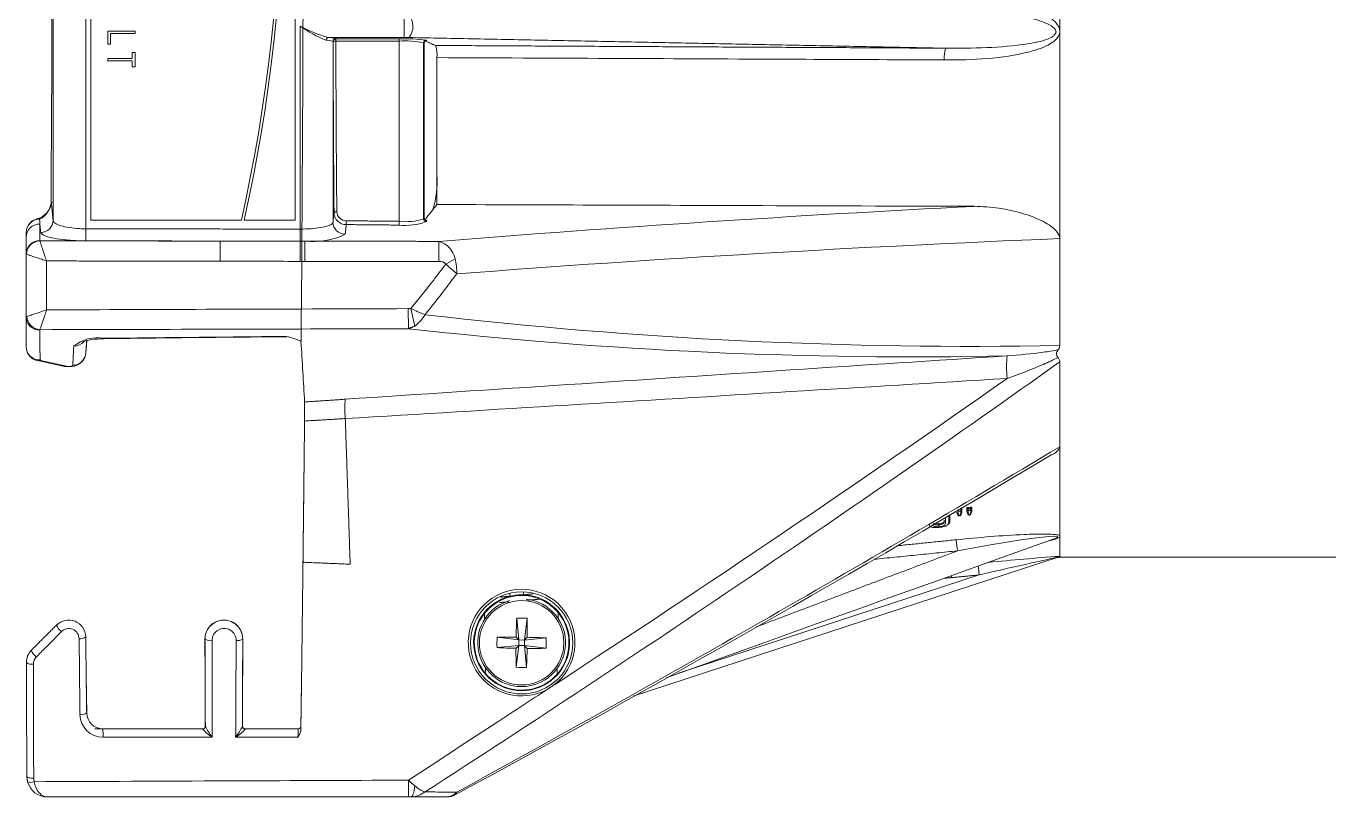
# Model space of a CAD drawing. Extents: x 8 to 113, y 2 to 87.
# Drawn here: x 67.132 to 71.911, y 33.388 to 36.218 of the extents above; entities that cross this region are included whole.
import ezdxf

# ---------------------------------------------------------------- set-up
doc = ezdxf.new("R2010")
doc.units = 0
doc.header["$MEASUREMENT"] = 0
doc.layers.add('OBJECT', color=7, linetype='CONTINUOUS')

msp = doc.modelspace()

# ---------------------------------------------------------------- linework, layer by layer
at = {"layer": 'OBJECT', "linetype": 'Continuous', "lineweight": 15}
for p, q in [((67.3506, 38.162), (67.3506, 35.4735)), ((67.2306, 35.5041), (67.2306, 38.1313)), ((67.3691, 38.1302), (67.3691, 35.5052)), ((68.1191, 35.5052), (68.1191, 38.1302)), ((70.9237, 36.7973), (70.9237, 36.2017)), ((67.4316, 36.1989), (67.5316, 36.1989)), ((67.4316, 36.1514), (67.4316, 36.1989)), ((67.4419, 36.1899), (67.4419, 36.1514)), ((67.5316, 36.1899), (67.4419, 36.1899)), ((67.5316, 36.1989), (67.5316, 36.1899)), ((68.1377, 35.4722), (68.1377, 36.2177)), ((70.9237, 36.1943), (70.9237, 35.4376)), ((67.4419, 36.1514), (67.4316, 36.1514)), ((68.5187, 36.1756), (68.2397, 36.1756)), ((68.2577, 36.1614), (68.2577, 35.4981)), ((68.2577, 36.1614), (68.2577, 36.1614)), ((68.258, 36.1605), (68.2577, 36.1614)), ((68.2677, 36.1714), (68.268, 36.1705)), ((68.268, 36.1705), (68.5003, 36.1705)), ((68.268, 36.1625), (68.268, 36.1705)), ((68.5003, 36.1625), (68.268, 36.1625)), ((68.5003, 36.1625), (68.5003, 36.1705)), ((68.5003, 35.501), (68.5003, 36.1625)), ((68.5897, 36.156), (68.5897, 35.5102)), ((68.5922, 36.1549), (68.5922, 35.5134)), ((67.4316, 36.0902), (67.4316, 36.0991)), ((67.4316, 36.0991), (67.5214, 36.0991)), ((67.5214, 36.0902), (67.4316, 36.0902)), ((67.5214, 36.1209), (67.5316, 36.1209)), ((67.5214, 36.0991), (67.5214, 36.1209)), ((67.5214, 36.0684), (67.5214, 36.0902)), ((67.5316, 36.1209), (67.5316, 36.0684)), ((68.6389, 36.1018), (68.6389, 35.5625)), ((67.5316, 36.0684), (67.5214, 36.0684)), ((67.2242, 35.7272), (67.2242, 35.5731)), ((67.1795, 35.5126), (67.1741, 35.5105)), ((67.1743, 35.51), (67.1691, 35.5082)), ((67.3505, 35.4292), (67.3506, 35.4735)), ((67.3691, 35.5052), (67.9214, 35.5052)), ((67.9316, 35.5052), (68.1191, 35.5052)), ((68.1376, 35.4278), (68.1377, 35.4722)), ((67.8435, 35.3543), (67.8436, 35.4283)), ((68.1375, 35.3539), (68.1376, 35.4278)), ((68.1545, 35.3539), (68.1546, 35.4279)), ((68.6458, 35.3532), (68.6459, 35.4273)), ((70.9237, 35.4376), (70.9237, 35.045)), ((67.1317, 35.1498), (67.1317, 35.3809)), ((67.2067, 35.3554), (67.2067, 35.1758)), ((68.6718, 35.3438), (68.7054, 35.3636)), ((68.5343, 35.1065), (68.534, 35.1803)), ((68.5435, 35.1814), (68.5584, 35.1165)), ((67.3511, 35.0171), (67.3543, 35.0633)), ((67.4166, 35.07), (67.4166, 35.0714)), ((68.0778, 35.0768), (68.0878, 35.0755)), ((70.9237, 34.6735), (70.9237, 34.9847)), ((70.9237, 34.6735), (70.9237, 34.3474)), ((70.5163, 34.3964), (70.5163, 34.4186)), ((70.5208, 34.4212), (70.5208, 34.401)), ((70.5513, 34.4364), (70.5513, 34.4287)), ((70.5552, 34.4192), (70.5569, 34.4194)), ((70.5605, 34.4295), (70.5605, 34.4372)), ((70.565, 34.4467), (70.565, 34.4418)), ((70.565, 34.4418), (70.565, 34.4341)), ((70.5823, 34.4442), (70.5823, 34.4482)), ((70.5823, 34.4365), (70.5823, 34.4442)), ((70.5966, 34.4515), (70.5873, 34.4507)), ((70.5873, 34.4507), (70.5873, 34.4462)), ((70.5878, 34.4396), (70.5878, 34.4319)), ((70.5916, 34.4224), (70.5932, 34.4226)), ((70.5966, 34.447), (70.5966, 34.4515)), ((70.597, 34.4327), (70.597, 34.4404)), ((70.6016, 34.4499), (70.6016, 34.445)), ((70.6016, 34.445), (70.6016, 34.4373)), ((70.4804, 34.3864), (70.4804, 34.3906)), ((70.5051, 34.4121), (70.5051, 34.3949)), ((70.5208, 34.401), (70.5208, 34.401)), ((70.9237, 34.341), (70.9237, 34.271)), ((69.3587, 33.7572), (70.9218, 34.2689)), ((70.9237, 34.2695), (70.9237, 34.2678)), ((73.4981, 34.2678), (70.9237, 34.2678)), ((70.6281, 34.2028), (69.5254, 33.8418)), ((68.8135, 34.0615), (68.8138, 34.0401)), ((68.9318, 34.044), (68.9396, 33.9641)), ((68.9699, 34.0436), (68.9601, 33.9638)), ((69.0835, 34.0433), (69.0838, 34.0641)), ((68.8594, 33.9359), (68.9393, 33.9436)), ((68.8599, 33.9739), (68.9396, 33.9641)), ((68.9291, 33.9336), (68.9393, 33.9436)), ((68.9295, 33.8639), (68.9393, 33.9436)), ((68.9396, 33.9641), (68.9296, 33.9743)), ((68.9396, 33.9641), (68.9393, 33.9436)), ((68.9598, 33.9433), (68.9393, 33.9436)), ((68.9396, 33.9641), (68.9601, 33.9638)), ((68.9598, 33.9433), (68.9601, 33.9638)), ((68.9598, 33.9433), (68.9698, 33.9331)), ((69.0395, 33.9335), (68.9598, 33.9433)), ((68.9675, 33.8634), (68.9598, 33.9433)), ((68.9703, 33.9738), (68.9601, 33.9638)), ((69.04, 33.9716), (68.9601, 33.9638)), ((68.8169, 33.8626), (68.8173, 33.8409)), ((69.0799, 33.8384), (69.0802, 33.8595)), ((67.3541, 33.6966), (67.3525, 33.8185)), ((67.4136, 33.6377), (67.3839, 33.6377)), ((67.7893, 33.6461), (67.7893, 33.6461)), ((67.9254, 33.6477), (67.9256, 33.6477)), ((67.9352, 33.6377), (67.9343, 33.6377)), ((67.9345, 33.6378), (67.9356, 33.6377))]:
    msp.add_line(p, q, dxfattribs=at)
at = {"layer": 'OBJECT', "linetype": 'Continuous', "lineweight": 15, "flags": 128}
for points in [[(67.2021, 35.5267), (67.1879, 35.5154), (67.1742, 35.5108)], [(68.2614, 35.5318), (68.2616, 35.5326), (68.2622, 35.5333), (68.2632, 35.534), (68.2644, 35.5346), (68.2659, 35.5351), (68.2676, 35.5354), (68.2695, 35.5357), (68.2714, 35.5357)], [(67.1739, 35.5099), (67.1758, 35.5103), (67.1832, 35.5104)], [(67.3935, 35.0687), (67.406, 35.0697), (67.4166, 35.0697)], [(67.4166, 35.0699), (67.7027, 35.0732), (68.078, 35.0772)], [(67.1745, 34.9895), (67.1792, 34.9889), (67.1871, 34.9898)], [(67.1745, 34.9896), (67.2396, 34.9748), (67.2675, 34.9691)], [(67.2675, 34.969), (67.2715, 34.9678), (67.2893, 34.9668), (67.3098, 34.9697), (67.3245, 34.9757), (67.3376, 34.9861), (67.3467, 34.9999), (67.3479, 35.0044)], [(67.2674, 34.9686), (67.272, 34.9681), (67.2799, 34.969)], [(70.5498, 34.4239), (70.5499, 34.4229), (70.5502, 34.4222)], [(70.5552, 34.4192), (70.5552, 34.4193), (70.5552, 34.4196)], [(70.5569, 34.4194), (70.557, 34.4195), (70.557, 34.4197)], [(70.565, 34.4418), (70.5649, 34.4422), (70.5646, 34.4425), (70.5642, 34.4429), (70.5636, 34.4432), (70.5628, 34.4434), (70.5619, 34.4436), (70.561, 34.4437), (70.56, 34.4438)], [(70.5614, 34.4241), (70.5614, 34.4232), (70.5612, 34.4226)], [(70.5873, 34.4462), (70.5864, 34.4461), (70.5854, 34.446), (70.5846, 34.4458), (70.5838, 34.4456), (70.5832, 34.4453), (70.5827, 34.4449), (70.5824, 34.4446), (70.5823, 34.4442)], [(70.5863, 34.4271), (70.5864, 34.4261), (70.5866, 34.4254)], [(70.5916, 34.4224), (70.5917, 34.4225), (70.5917, 34.4228)], [(70.5932, 34.4226), (70.5932, 34.4227), (70.5933, 34.4229)], [(70.6016, 34.445), (70.6015, 34.4454), (70.6012, 34.4458), (70.6007, 34.4461), (70.6001, 34.4464), (70.5993, 34.4467), (70.5985, 34.4468), (70.5975, 34.4469), (70.5966, 34.447)], [(70.5977, 34.4272), (70.5976, 34.4264), (70.5974, 34.4257)], [(69.4793, 33.8253), (69.5588, 33.8537), (69.7053, 33.9062), (69.8414, 33.9549), (70.0307, 34.0227), (70.2146, 34.0886), (70.2801, 34.1121), (70.3661, 34.1428), (70.4742, 34.1815), (70.6776, 34.2544), (70.9, 34.3341)], [(70.9015, 34.3348), (70.9063, 34.3364), (70.914, 34.3401), (70.9158, 34.3418), (70.916, 34.3424), (70.9152, 34.3435), (70.9137, 34.3441), (70.9077, 34.3449), (70.883, 34.3441), (70.86, 34.342), (70.7892, 34.3329), (70.6692, 34.3135), (70.5486, 34.2912), (70.5486, 34.2912), (70.5486, 34.2912)], [(68.9066, 34.1339), (68.9069, 34.1318), (68.9076, 34.1248)], [(68.9557, 34.1404), (68.956, 34.1368), (68.9567, 34.1298)], [(67.7829, 33.6384), (67.7826, 33.6382), (67.7795, 33.6378)], [(67.7893, 33.646), (67.7893, 33.6461), (67.7893, 33.6457), (67.7891, 33.645), (67.7887, 33.6439), (67.7874, 33.6416), (67.7852, 33.6395), (67.7837, 33.6388)], [(67.9313, 33.6387), (67.9302, 33.6391), (67.9281, 33.6407), (67.9267, 33.6425), (67.926, 33.644), (67.9256, 33.6451), (67.9255, 33.6457), (67.9254, 33.646), (67.9254, 33.6462), (67.9254, 33.6461)], [(67.9295, 33.6399), (67.9284, 33.6408), (67.927, 33.6426), (67.9262, 33.6442), (67.9259, 33.6454), (67.9257, 33.646), (67.9257, 33.6463), (67.9257, 33.6464), (67.9257, 33.6464)], [(67.9352, 33.6379), (67.9333, 33.6379), (67.9313, 33.6387)], [(67.1597, 33.4564), (67.1548, 33.4565), (67.15, 33.4568), (67.1457, 33.4574), (67.1419, 33.4582), (67.1387, 33.4592), (67.1364, 33.4603), (67.1351, 33.4615), (67.1346, 33.4627)], [(68.5584, 33.4283), (68.5572, 33.4195), (68.5558, 33.4116), (68.5541, 33.4046), (68.5522, 33.3987), (68.5502, 33.3939), (68.548, 33.3905), (68.5458, 33.3884), (68.5435, 33.3877)]]:
    msp.add_lwpolyline(points, dxfattribs=at)
at = {"layer": 'OBJECT', "linetype": 'Continuous', "lineweight": 15}
for centre, radius in [((68.9497, 33.9533), 0.1875), ((68.9497, 33.9537), 0.1549)]:
    msp.add_circle(centre, radius, dxfattribs=at)
for centre, radius, start, end in [((-129.3458, 36.8177), 197.4942, 359.509461, 0.490539), ((62.077, 36.8177), 5.99, 347.34293, 12.65707), ((62.077, 36.8177), 6, 347.36437, 12.63563), ((-100.1125, 36.8177), 167.3402, 359.626598, 0.373402), ((68.4837, 36.2169), 0.0671, 321.8699, 40.0006), ((68.3517, 36.5917), 0.4308, 240.2196, 254.9365), ((68.3872, 36.5576), 0.4216, 233.7235, 248.3869), ((68.2413, 36.1663), 0.00948, 99.8078, 183.8709), ((68.2351, 36.1045), 0.0613, 68.3795, 93.0516), ((68.2433, 36.1043), 0.0715, 70.0065, 92.8496), ((68.2677, 36.1614), 0.01, 89.999, 179.8969), ((68.268, 36.1605), 0.01, 90.0264, 179.9038), ((68.2657, 36.1481), 0.0146, 80.9747, 121.8239), ((229.9655, 36.7324), 161.7085, 180.202618, 180.425392), ((228.985, 36.7327), 160.718, 180.203241, 180.426701), ((68.5261, 35.6705), 0.5007, 81.5627, 92.9526), ((68.5203, 35.8211), 0.342, 78.3047, 93.3515), ((68.5997, 36.1557), 0.01, 90.5711, 178.3011), ((68.602, 36.155), 0.00974, 89.9019, 180.3814), ((68.545, 36.1133), 0.0946, 353.0228, 20.4511), ((70.6142, 36.1), 0.1145, 161.4457, 183.3946), ((68.2719, 35.6486), 0.3677, 343.533, 3.4033), ((67.162, 35.5734), 0.0616, 305.5602, 350.4926), ((67.1807, 35.5732), 0.0436, 347.483, 359.8083), ((67.1616, 35.5619), 0.0559, 292.73, 326.094), ((68.3057, 35.5331), 0.0443, 181.723, 270.5903), ((68.3058, 35.5372), 0.0344, 182.4343, 270.6932), ((68.6024, 35.5139), 0.0102, 182.4355, 270.5072), ((74.1545, -33.6908), 69.3373, 92.929834, 94.5567), ((67.1813, 35.459), 0.0496, 89.8528, 179.5037), ((67.1813, 35.441), 0.0496, 88.8584, 179.4943), ((67.1812, 35.4624), 0.0479, 98.7705, 165.3976), ((67.184, 35.5078), 0.0027, 107.5132, 164.2391), ((67.1858, 35.5047), 0.0448, 269.3532, 359.2868), ((68.3025, 35.4984), 0.0449, 180.5995, 269.8881), ((69.4694, 35.4874), 1.1633, 179.2436, 179.9293), ((69.7054, 35.4857), 1.2052, 179.2731, 179.9356), ((68.5238, 35.696), 0.2103, 263.5625, 291.09), ((68.5251, 35.6986), 0.1992, 262.8587, 288.9179), ((68.5998, 35.5099), 0.0101, 178.4098, 268.3213), ((67.1813, 35.3805), 0.0496, 89.4, 179.5006), ((67.1841, 35.378), 0.0512, 92.1416, 177.7528), ((68.1844, 35.6952), 0.269, 263.6332, 296.0354), ((68.6231, 35.3465), 0.084, 11.7407, 74.2546), ((73.4954, -27.4547), 62.9448, 92.341609, 94.358805), ((68.6511, 35.3269), 0.0268, 39.2533, 101.2953), ((67.7608, 34.2929), 1.3908, 46.8803, 49.0797), ((68.5209, 35.3152), 0.1908, 357.8743, 14.6883), ((68.752, 35.579), 0.449, 242.3188, 249.5764), ((67.1809, 35.1507), 0.0492, 180.9628, 271.1386), ((67.1863, 35.1553), 0.0523, 184.178, 266.023), ((68.4798, 35.2232), 0.1326, 306.371, 330.6297), ((70.5978, 52.3418), 17.2999, 263.3533, 271.07945), ((62.4463, 35.1709), 5.6951, 358.8791, 359.5573), ((70.3828, 51.6214), 16.618, 263.61356, 271.20052), ((67.1809, 35.0414), 0.0493, 180.994, 272.5575), ((67.3932, 34.9366), 0.1368, 80.1307, 129.0467), ((67.3065, 35.0932), 0.0503, 270.5022, 318.4849), ((67.3942, 34.9149), 0.1538, 90.2246, 110.2004), ((68.0662, 34.927), 0.1519, 60.7696, 85.6493), ((53.6576, 34.0905), 14.515, 2.95113, 3.82773), ((67.1818, 35.0376), 0.0487, 185.2694, 261.4633), ((67.1876, 34.9952), 0.00537, 213.6718, 264.8169), ((67.3022, 35.0212), 0.049, 270.8133, 355.257), ((71.1039, 34.9655), 0.3753, 173.6435, 186.3565), ((70.9313, 35.0147), 0.0197, 134.5136, 225.4864), ((67.2883, 34.9932), 0.0256, 250.8403, 304.8623), ((34.917, 85.5931), 62.1103, 302.835935, 305.430996), ((37.098, 82.8347), 58.5373, 303.105379, 305.068477), ((68.7087, 34.8122), 0.4075, 175.0052, 184.9948), ((66.2877, 34.8028), 1.866, 358.9237, 1.0763), ((38.1243, 89.3165), 63.7311, 298.681516, 300.974173), ((70.8818, 34.6864), 0.0439, 286.8699, 342.8781), ((41.2543, 84.0435), 57.6088, 298.462717, 300.964443), ((70.5508, 34.4333), 0.005, 180, 203.2631), ((70.5506, 34.4335), 0.00486, 182.7688, 277.4407), ((70.5504, 34.4332), 0.0046, 204.5304, 281.0916), ((70.5547, 34.4242), 0.005, 203.7479, 275.0447), ((70.5544, 34.4242), 0.00467, 205.4849, 280.3532), ((70.5565, 34.4243), 0.005, 275.0447, 339.8094), ((70.557, 34.4243), 0.00456, 270.3017, 338.2736), ((70.4756, 34.4343), 0.0849, 1.9543, 6.3962), ((70.5603, 34.442), 0.00476, 272.8346, 357.733), ((70.5603, 34.4342), 0.00477, 272.9312, 357.8222), ((70.5605, 34.434), 0.00455, 270.129, 338.5641), ((70.56, 34.4341), 0.005, 340.2054, 0), ((70.5872, 34.4444), 0.00485, 182.8799, 277.5119), ((70.5873, 34.4365), 0.005, 180, 202.8479), ((70.5872, 34.4367), 0.00486, 182.7686, 277.4406), ((70.5869, 34.4364), 0.00461, 204.1353, 281.0229), ((70.5912, 34.4274), 0.005, 203.3263, 275.0447), ((70.5908, 34.4274), 0.00468, 205.0838, 280.2846), ((70.5029, 34.4367), 0.0849, 1.9543, 6.3962), ((70.5928, 34.4275), 0.005, 275.0447, 338.5391), ((70.5933, 34.4275), 0.00454, 270.0681, 337.0577), ((70.5122, 34.4375), 0.0849, 1.9543, 6.3962), ((70.5968, 34.4452), 0.00476, 272.8347, 357.733), ((70.5968, 34.4375), 0.00477, 272.9312, 357.8222), ((70.5971, 34.4372), 0.00453, 269.8891, 337.3703), ((70.5966, 34.4373), 0.005, 338.9556, 0), ((70.4755, 34.4179), 0.0277, 254.8012, 280.0514), ((70.3872, 34.3756), 0.0938, 2.4948, 6.569), ((70.5045, 34.3997), 0.00487, 182.2322, 277.2366), ((70.508, 34.4), 0.0128, 297.1579, 4.5304), ((70.516, 34.4012), 0.00482, 273.5641, 357.8075), ((67.1417, 33.9507), 3.4238, 5.7077, 6.3925), ((70.867, 34.4498), 0.1227, 277.9535, 297.5179), ((71.4303, 26.7882), 7.4999, 93.87325, 95.88353), ((64.9055, 33.6497), 5.7493, 5.51989, 5.85489), ((66.5145, 33.8312), 4.0288, 5.1524, 5.2563), ((68.9496, 33.9543), 0.1957, 307.9561, 298.7113), ((68.9497, 33.9539), 0.176, 103.8422, 87.7005), ((68.9497, 33.9536), 0.1738, 60.8462, 128.7081), ((68.9497, 33.9539), 0.176, 87.7004, 103.8422), ((68.9497, 33.9536), 0.1738, 128.708, 60.8462), ((68.9497, 33.9537), 0.161, 105.5525, 269.2559), ((68.9497, 33.9537), 0.161, 269.2559, 83.9904), ((67.2877, 33.9744), 0.0628, 0.8471, 135.092), ((67.8573, 33.9677), 0.0695, 359.8117, 180.1883), ((67.8574, 33.9676), 0.0692, 359.8594, 180.1406), ((71.6966, 33.9203), 2.7676, 177.4377, 178.8815), ((68.9457, 33.6478), 0.3965, 86.5055, 92.0062), ((66.2028, 33.9917), 2.7676, 359.6302, 1.074), ((67.2928, 34.0382), 0.0533, 201.4306, 234.3896), ((67.2886, 33.9683), 0.0377, 0.6953, 135.3145), ((67.8582, 33.9622), 0.0442, 359.8421, 180.314), ((67.3317, 33.997), 0.0287, 259.3467, 310.9823), ((67.8074, 33.9948), 0.0335, 234.9279, 281.3343), ((67.9083, 33.9931), 0.0315, 259.2767, 305.4782), ((69.2556, 33.9497), 0.3965, 176.5055, 182.0062), ((68.9831, 36.7007), 2.7676, 267.4377, 268.8815), ((68.9117, 31.2068), 2.7676, 89.6302, 91.074), ((68.9163, 31.2068), 2.7676, 87.4377, 88.8815), ((68.6438, 33.9577), 0.3965, 356.5055, 2.0062), ((67.1952, 33.8819), 0.0624, 135.0979, 180.1577), ((67.1988, 33.9437), 0.0511, 200.3199, 234.7954), ((67.196, 33.8755), 0.0376, 135.1529, 180.151), ((71.6966, 33.9158), 2.7676, 179.6302, 181.074), ((66.2027, 33.9871), 2.7676, 357.4377, 358.8815), ((68.9876, 36.7006), 2.7676, 269.6302, 271.074), ((67.152, 33.9046), 0.0299, 229.8952, 282.4255), ((68.9537, 34.2597), 0.3965, 266.5055, 272.0062), ((67.335, 33.7189), 0.0293, 259.2125, 310.617), ((67.4137, 33.6973), 0.0596, 180.5934, 270.052), ((67.4138, 33.691), 0.0843, 180.6016, 270.1407), ((66.7967, 33.6158), 0.6174, 359.1634, 2.0388), ((67.7795, 33.6471), 0.00987, 269.1347, 359.703), ((67.8899, 33.7321), 0.1456, 220.6144, 238.9682), ((67.7795, 33.6477), 0.01, 270.0003, 298.4215), ((67.7798, 33.6475), 0.00961, 288.7265, 352.1682), ((67.9469, 33.7197), 0.1734, 204.7609, 220.4178), ((67.7457, 33.7322), 0.1989, 321.153, 334.6342), ((67.8485, 33.7034), 0.1092, 298.4553, 322.6495), ((67.9352, 33.647), 0.00985, 180.3897, 270.7158), ((67.9356, 33.6477), 0.01, 179.9968, 248.2791), ((67.9343, 33.6448), 0.00692, 225.6094, 271.6291), ((68.6553, 33.6043), 0.5261, 176.3545, 179.6242), ((68.082, 33.6428), 0.0588, 323.4047, 349.3218), ((68.1308, 33.6462), 0.00848, 266.9153, 321.2272), ((68.1301, 33.6477), 0.01, 327.7611, 359.1233), ((67.2104, 33.4637), 0.076, 195.2529, 270.0798), ((67.1493, 33.4685), 0.0276, 243.9164, 296.0836), ((64.3011, 33.4357), 4.2332, 359.3508, 0.1846), ((68.6247, 33.4978), 0.0961, 226.3989, 252.2247), ((68.5418, 33.4742), 0.0864, 271.1328, 308.3268), ((68.6704, 33.4449), 0.0572, 271.4483, 315.9282), ((68.6795, 33.4362), 0.0485, 261.4447, 308.4415)]:
    msp.add_arc(centre, radius, start, end, dxfattribs=at)
for centre, major_axis, ratio, start_param, end_param in [((70.5353, 36.8336), (-0.1716, 2.5915), 0.147863, 2.745532, 2.754927), ((70.5633, 36.8029), (0.1533, 2.5898), 0.132808, 3.555907, 3.565288), ((70.5722, 36.8332), (-0.168, 2.5879), 0.145043, 2.74563, 2.755034), ((70.5993, 36.8019), (0.1644, 2.5863), 0.142222, 3.558069, 3.567472)]:
    msp.add_ellipse(centre, major_axis=major_axis, ratio=ratio, start_param=start_param, end_param=end_param, dxfattribs=at)
for points, knots in [([(70.2682, 36.3647), (70.3575, 36.362), (70.5131, 36.3573), (70.6947, 36.3248), (70.8111, 36.2892), (70.8747, 36.2607), (70.9104, 36.2314), (70.9216, 36.2127), (70.9231, 36.2049), (70.9237, 36.2017)], [0, 0, 0, 0, 0.382025, 0.665686, 0.788125, 0.905995, 0.964891, 0.986156, 1, 1, 1, 1]), ([(70.5056, 36.1364), (70.5056, 36.1364), (70.5556, 36.1358), (70.6559, 36.1369), (70.7809, 36.1465), (70.8631, 36.1625), (70.8965, 36.1775), (70.9069, 36.1866), (70.9097, 36.1927), (70.9102, 36.1974), (70.9093, 36.2014), (70.9062, 36.2072), (70.8947, 36.2187), (70.8583, 36.236), (70.7973, 36.2529), (70.6841, 36.2739), (70.5089, 36.2914), (70.3597, 36.2954), (70.2739, 36.2944), (70.2739, 36.2944)], [0, 0, 0, 0, 0.000002, 0.139316, 0.279383, 0.347554, 0.36842, 0.37893, 0.384106, 0.386619, 0.391906, 0.39547, 0.405552, 0.437801, 0.508235, 0.583588, 0.760544, 0.999998, 1, 1, 1, 1]), ([(70.9237, 36.1943), (70.9229, 36.1907), (70.921, 36.1819), (70.9099, 36.1668), (70.8758, 36.1418), (70.7894, 36.1142), (70.658, 36.0944), (70.5527, 36.0936), (70.4999, 36.0932)], [0, 0, 0, 0, 0.02481, 0.060676, 0.122064, 0.301766, 0.650142, 1, 1, 1, 1]), ([(70.4999, 36.0932), (70.4601, 36.0934), (70.2611, 36.0943), (69.6408, 36.0972), (69.0603, 36.0999), (68.6389, 36.1018)], [0, 0, 0, 0, 0.064153, 0.320763, 1, 1, 1, 1]), ([(67.2232, 35.5638), (67.2216, 35.558), (67.2179, 35.5441), (67.2116, 35.5357), (67.2079, 35.5307)], [0, 0, 0, 0, 0.415291, 1, 1, 1, 1]), ([(68.6389, 35.5625), (69.0197, 35.5612), (69.677, 35.5589), (70.3341, 35.5568), (70.6104, 35.5559)], [0, 0, 0, 0, 0.579453, 1, 1, 1, 1]), ([(68.2577, 35.4979), (68.2584, 35.504), (68.2596, 35.5153), (68.2608, 35.5265), (68.2614, 35.5318)], [0, 0, 0, 0, 0.533799, 1, 1, 1, 1]), ([(70.6104, 35.5559), (70.6407, 35.5545), (70.7011, 35.5516), (70.7788, 35.5338), (70.8451, 35.5105), (70.8884, 35.4876), (70.9131, 35.4641), (70.9223, 35.4498), (70.9233, 35.4408), (70.9237, 35.4376)], [0, 0, 0, 0, 0.247391, 0.494863, 0.659225, 0.843769, 0.912596, 0.969169, 1, 1, 1, 1]), ([(67.1823, 35.4906), (67.1822, 35.4844), (67.1821, 35.4643), (67.1819, 35.4441), (67.1818, 35.43)], [0, 0, 0, 0, 0.304153, 1, 1, 1, 1]), ([(67.1853, 35.4599), (67.1848, 35.4654), (67.1838, 35.4757), (67.1827, 35.4859), (67.1823, 35.4906)], [0, 0, 0, 0, 0.540759, 1, 1, 1, 1]), ([(67.2306, 35.5041), (67.2322, 35.5006), (67.2354, 35.4936), (67.2572, 35.4842), (67.2889, 35.4773), (67.3221, 35.474), (67.3431, 35.4736), (67.3506, 35.4735)], [0, 0, 0, 0, 0.223395, 0.44616, 0.665943, 0.881021, 1, 1, 1, 1]), ([(68.1377, 35.4722), (68.1511, 35.4725), (68.1778, 35.473), (68.2135, 35.4774), (68.2406, 35.4838), (68.2555, 35.4911), (68.257, 35.496), (68.2577, 35.4981)], [0, 0, 0, 0, 0.210303, 0.421029, 0.633676, 0.849459, 1, 1, 1, 1]), ([(68.3061, 35.4889), (68.3057, 35.4849), (68.3045, 35.4731), (68.3033, 35.4613), (68.3025, 35.4535)], [0, 0, 0, 0, 0.33979, 1, 1, 1, 1]), ([(67.1822, 35.4292), (67.1828, 35.4272), (67.1841, 35.4235), (67.1886, 35.4098), (67.1944, 35.3924), (67.2009, 35.3729), (67.2047, 35.3614), (67.2066, 35.3555), (67.2067, 35.3554)], [0, 0, 0, 0, 0.203958, 0.390982, 0.661403, 0.825052, 0.996714, 1, 1, 1, 1]), ([(67.3505, 35.4292), (67.3402, 35.4293), (67.3114, 35.4297), (67.2657, 35.4331), (67.2222, 35.44), (67.192, 35.4493), (67.1876, 35.4564), (67.1853, 35.4599)], [0, 0, 0, 0, 0.119797, 0.336098, 0.556238, 0.778224, 1, 1, 1, 1]), ([(67.8436, 35.4283), (67.7916, 35.4284), (67.6273, 35.4287), (67.4629, 35.429), (67.3505, 35.4292)], [0, 0, 0, 0, 0.316398, 1, 1, 1, 1]), ([(67.8436, 35.4283), (67.8736, 35.4282), (67.9716, 35.4281), (68.0696, 35.4279), (68.1376, 35.4278)], [0, 0, 0, 0, 0.306144, 1, 1, 1, 1]), ([(67.2067, 35.3554), (67.2066, 35.3555), (67.2007, 35.3574), (67.1892, 35.3613), (67.1697, 35.3678), (67.1523, 35.3736), (67.1386, 35.3781), (67.1349, 35.3794), (67.133, 35.38)], [0, 0, 0, 0, 0.003286, 0.174948, 0.338597, 0.609018, 0.796042, 1, 1, 1, 1]), ([(68.1375, 35.3539), (68.0575, 35.354), (67.9595, 35.3542), (67.8615, 35.3543), (67.8435, 35.3543)], [0, 0, 0, 0, 0.816359, 1, 1, 1, 1]), ([(68.5435, 35.1814), (68.5712, 35.2155), (68.6148, 35.269), (68.6566, 35.3239), (68.6718, 35.3438)], [0, 0, 0, 0, 0.636849, 1, 1, 1, 1]), ([(68.7115, 35.3081), (68.6972, 35.2891), (68.6593, 35.2385), (68.6199, 35.189), (68.5954, 35.1582)], [0, 0, 0, 0, 0.376841, 1, 1, 1, 1]), ([(67.2067, 35.1758), (67.4148, 35.1765), (67.8573, 35.178), (68.2997, 35.1795), (68.534, 35.1803)], [0, 0, 0, 0, 0.470469, 1, 1, 1, 1]), ([(67.1341, 35.1515), (67.1367, 35.1523), (67.1421, 35.1541), (67.16, 35.1602), (67.1828, 35.1678), (67.1998, 35.1734), (67.2066, 35.1757), (67.2067, 35.1758)], [0, 0, 0, 0, 0.223438, 0.473077, 0.787207, 0.996541, 1, 1, 1, 1]), ([(67.2067, 35.1758), (67.2066, 35.1756), (67.2044, 35.1688), (67.1988, 35.1518), (67.1912, 35.1291), (67.1853, 35.1111), (67.1835, 35.1057), (67.1827, 35.1031)], [0, 0, 0, 0, 0.003459, 0.212793, 0.526923, 0.776562, 1, 1, 1, 1]), ([(67.1819, 35.1015), (67.182, 35.093), (67.1824, 35.0566), (67.1828, 35.0202), (67.1831, 34.9922)], [0, 0, 0, 0, 0.230946, 1, 1, 1, 1]), ([(68.5343, 35.1065), (68.5146, 35.1065), (68.2949, 35.1059), (67.8443, 35.1047), (67.4135, 35.1037), (67.1827, 35.1031)], [0, 0, 0, 0, 0.043725, 0.487633, 1, 1, 1, 1]), ([(67.3029, 34.9722), (67.3034, 34.9804), (67.3047, 35.004), (67.3061, 35.0275), (67.3069, 35.0429)], [0, 0, 0, 0, 0.347831, 1, 1, 1, 1]), ([(67.4166, 35.0714), (67.4499, 35.0718), (67.6166, 35.0736), (67.8369, 35.0759), (68.024, 35.0778), (68.0777, 35.0784)], [0, 0, 0, 0, 0.151261, 0.756305, 1, 1, 1, 1]), ([(68.078, 35.078), (68.0779, 35.0778), (68.0778, 35.0774), (68.0777, 35.0781), (68.0777, 35.0784)], [0, 0, 0, 0, 0.563908, 1, 1, 1, 1]), ([(70.9237, 35.045), (70.9233, 35.0413), (70.9227, 35.0356), (70.9189, 35.0306), (70.9175, 35.0287)], [0, 0, 0, 0, 0.632197, 1, 1, 1, 1]), ([(67.1871, 34.9898), (67.2104, 34.9845), (67.2413, 34.9775), (67.2723, 34.9707), (67.2799, 34.969)], [0, 0, 0, 0, 0.752711, 1, 1, 1, 1]), ([(68.3028, 34.8477), (68.847, 34.8836), (69.6563, 34.937), (70.4657, 34.9898), (70.7309, 35.0071)], [0, 0, 0, 0, 0.672377, 1, 1, 1, 1]), ([(70.7309, 35.0071), (70.7756, 35.0106), (70.8391, 35.0156), (70.8996, 35.0257), (70.9175, 35.0287)], [0, 0, 0, 0, 0.704797, 1, 1, 1, 1]), ([(70.9175, 35.0006), (70.8996, 34.9922), (70.8391, 34.9636), (70.7756, 34.9404), (70.7309, 34.924)], [0, 0, 0, 0, 0.295203, 1, 1, 1, 1]), ([(70.9175, 35.0006), (70.9197, 34.9974), (70.9232, 34.9923), (70.9236, 34.9868), (70.9237, 34.9847)], [0, 0, 0, 0, 0.628528, 1, 1, 1, 1]), ([(70.7309, 34.924), (70.4657, 34.9079), (69.6563, 34.8587), (68.847, 34.8097), (68.3028, 34.7767)], [0, 0, 0, 0, 0.327623, 1, 1, 1, 1]), ([(70.5513, 34.4287), (70.5518, 34.4274), (70.5531, 34.4244), (70.5544, 34.4214), (70.5552, 34.4196)], [0, 0, 0, 0, 0.404649, 1, 1, 1, 1]), ([(70.5552, 34.4196), (70.5554, 34.4196), (70.556, 34.4197), (70.5565, 34.4197), (70.557, 34.4197)], [0, 0, 0, 0, 0.252375, 1, 1, 1, 1]), ([(70.557, 34.4197), (70.5575, 34.421), (70.5586, 34.4243), (70.5598, 34.4275), (70.5605, 34.4295)], [0, 0, 0, 0, 0.406513, 1, 1, 1, 1]), ([(70.5823, 34.4482), (70.5824, 34.4485), (70.5825, 34.4489), (70.5834, 34.4496), (70.5846, 34.4502), (70.586, 34.4505), (70.587, 34.4506), (70.5873, 34.4507)], [0, 0, 0, 0, 0.213411, 0.426807, 0.640646, 0.855445, 1, 1, 1, 1]), ([(70.5873, 34.4462), (70.5887, 34.4463), (70.5918, 34.4466), (70.5949, 34.4468), (70.5966, 34.447)], [0, 0, 0, 0, 0.448034, 1, 1, 1, 1]), ([(70.5878, 34.4319), (70.5883, 34.4307), (70.5896, 34.4276), (70.5909, 34.4246), (70.5917, 34.4228)], [0, 0, 0, 0, 0.404975, 1, 1, 1, 1]), ([(70.5917, 34.4228), (70.5918, 34.4228), (70.5923, 34.4229), (70.5928, 34.4229), (70.5933, 34.4229)], [0, 0, 0, 0, 0.206051, 1, 1, 1, 1]), ([(70.5933, 34.4229), (70.5938, 34.4243), (70.595, 34.4275), (70.5963, 34.4308), (70.597, 34.4327)], [0, 0, 0, 0, 0.405467, 1, 1, 1, 1]), ([(70.5966, 34.4515), (70.5971, 34.4515), (70.5983, 34.4516), (70.5998, 34.4514), (70.6009, 34.451), (70.6015, 34.4504), (70.6015, 34.4501), (70.6016, 34.4499)], [0, 0, 0, 0, 0.215936, 0.431886, 0.64739, 0.86197, 1, 1, 1, 1]), ([(70.4455, 34.3862), (70.4459, 34.3847), (70.4466, 34.3821), (70.4507, 34.379), (70.4572, 34.3771), (70.4667, 34.3763), (70.4747, 34.3766), (70.4793, 34.377), (70.48, 34.3771)], [0, 0, 0, 0, 0.232624, 0.400031, 0.567687, 0.747057, 0.963375, 1, 1, 1, 1]), ([(70.4809, 34.3797), (70.4789, 34.3796), (70.4745, 34.3793), (70.4687, 34.3796), (70.4632, 34.3808), (70.4585, 34.3833), (70.4576, 34.386), (70.457, 34.3877)], [0, 0, 0, 0, 0.143733, 0.317123, 0.451978, 0.652843, 1, 1, 1, 1]), ([(70.4615, 34.3925), (70.4615, 34.3925), (70.4619, 34.391), (70.4628, 34.3887), (70.4666, 34.3867), (70.4708, 34.386), (70.4754, 34.3859), (70.4788, 34.3862), (70.4804, 34.3863), (70.4804, 34.3863)], [0, 0, 0, 0, 0.001498, 0.381096, 0.572978, 0.698299, 0.859975, 0.999931, 1, 1, 1, 1]), ([(70.48, 34.3771), (70.484, 34.3775), (70.4888, 34.378), (70.4969, 34.3796), (70.5025, 34.381), (70.5087, 34.3836), (70.5132, 34.3867), (70.5159, 34.3912), (70.5161, 34.3945), (70.5163, 34.3964)], [0, 0, 0, 0, 0.17972, 0.213459, 0.380939, 0.454006, 0.594799, 0.765574, 1, 1, 1, 1]), ([(70.4996, 34.4036), (70.4996, 34.4023), (70.4995, 34.3996), (70.4981, 34.3962), (70.4938, 34.3936), (70.489, 34.3919), (70.4843, 34.391), (70.4814, 34.3907), (70.4804, 34.3906)], [0, 0, 0, 0, 0.258578, 0.519103, 0.65522, 0.791229, 0.929959, 1, 1, 1, 1]), ([(70.4804, 34.3864), (70.4804, 34.3864), (70.4827, 34.3866), (70.4871, 34.3873), (70.4926, 34.389), (70.4967, 34.3911), (70.4997, 34.3947), (70.4996, 34.3975), (70.4996, 34.3995), (70.4996, 34.3995)], [0, 0, 0, 0, 0.000056, 0.16767, 0.307246, 0.445622, 0.612435, 0.999944, 1, 1, 1, 1]), ([(70.5051, 34.3949), (70.5051, 34.3948), (70.5051, 34.3927), (70.505, 34.3895), (70.5016, 34.3855), (70.4964, 34.3828), (70.4894, 34.3807), (70.4839, 34.3801), (70.4809, 34.3797)], [0, 0, 0, 0, 0.017526, 0.345159, 0.520114, 0.671825, 0.823324, 1, 1, 1, 1]), ([(70.5442, 34.3319), (70.586, 34.3359), (70.6693, 34.3441), (70.7775, 34.3511), (70.8522, 34.3533), (70.8932, 34.3523), (70.9142, 34.3508), (70.9217, 34.3481), (70.9237, 34.3474)], [0, 0, 0, 0, 0.314357, 0.628117, 0.819715, 0.886107, 0.968885, 1, 1, 1, 1]), ([(70.9237, 34.3474), (70.9239, 34.3456), (70.9241, 34.3434), (70.9237, 34.3413), (70.9237, 34.341)], [0, 0, 0, 0, 0.841368, 1, 1, 1, 1]), ([(70.9245, 34.2698), (70.9244, 34.2697), (70.9242, 34.2697), (70.9227, 34.2692), (70.9218, 34.2689), (70.9218, 34.2689)], [0, 0, 0, 0, 0.585201, 0.975691, 1, 1, 1, 1]), ([(70.9237, 34.271), (70.9241, 34.2709), (70.9252, 34.2706), (70.9277, 34.2702), (70.9256, 34.2699), (70.9245, 34.2698)], [0, 0, 0, 0, 0.245298, 0.604124, 1, 1, 1, 1]), ([(68.1397, 33.6319), (68.1404, 33.6836), (68.1429, 33.8684), (68.1456, 34.0743), (68.1474, 34.2284), (68.1477, 34.2493)], [0, 0, 0, 0, 0.251317, 0.898074, 1, 1, 1, 1]), ([(70.9218, 34.2689), (70.9219, 34.2689), (70.9221, 34.269), (70.9221, 34.269), (70.9219, 34.269), (70.9215, 34.269), (70.9196, 34.2687), (70.9137, 34.2675), (70.8921, 34.2628), (70.8599, 34.2556), (70.786, 34.239), (70.7101, 34.2217), (70.646, 34.2069), (70.6281, 34.2028)], [0, 0, 0, 0, 0.003336, 0.006695, 0.007061, 0.011346, 0.01591, 0.0337, 0.076163, 0.240359, 0.356315, 0.820346, 1, 1, 1, 1]), ([(67.1694, 33.902), (67.181, 33.9136), (67.2118, 33.9446), (67.2426, 33.9756), (67.2618, 33.9949)], [0, 0, 0, 0, 0.376875, 1, 1, 1, 1]), ([(67.3263, 33.9688), (67.3265, 33.9526), (67.3275, 33.8718), (67.3285, 33.7789), (67.3294, 33.7022), (67.3296, 33.6901)], [0, 0, 0, 0, 0.173989, 0.869943, 1, 1, 1, 1]), ([(67.8148, 33.6073), (67.8148, 33.6236), (67.8146, 33.7049), (67.8143, 33.8231), (67.814, 33.9251), (67.814, 33.962)], [0, 0, 0, 0, 0.137598, 0.687988, 1, 1, 1, 1]), ([(67.9024, 33.9621), (67.9023, 33.9458), (67.9019, 33.8644), (67.9013, 33.7462), (67.9007, 33.6442), (67.9006, 33.6074)], [0, 0, 0, 0, 0.137747, 0.688736, 1, 1, 1, 1]), ([(67.1597, 33.4564), (67.1597, 33.4725), (67.1594, 33.5531), (67.159, 33.6928), (67.1586, 33.8163), (67.1585, 33.8754)], [0, 0, 0, 0, 0.115431, 0.577154, 1, 1, 1, 1]), ([(68.5343, 33.4493), (68.6449, 33.5215), (68.8147, 33.6323), (68.9845, 33.7438), (69.0436, 33.7826)], [0, 0, 0, 0, 0.651558, 1, 1, 1, 1]), ([(67.4141, 33.6067), (67.4307, 33.6068), (67.514, 33.6069), (67.6476, 33.6071), (67.7646, 33.6072), (67.8148, 33.6073)], [0, 0, 0, 0, 0.124749, 0.623747, 1, 1, 1, 1]), ([(67.9006, 33.6074), (67.9172, 33.6074), (67.9934, 33.6075), (68.0696, 33.6076), (68.1292, 33.6077)], [0, 0, 0, 0, 0.218681, 1, 1, 1, 1]), ([(68.1302, 33.6377), (68.0976, 33.6377), (68.0326, 33.6377), (67.9676, 33.6377), (67.9352, 33.6377)], [0, 0, 0, 0, 0.501896, 1, 1, 1, 1]), ([(68.1397, 33.6319), (68.1398, 33.6349), (68.1399, 33.6392), (68.14, 33.6415), (68.14, 33.6423)], [0, 0, 0, 0, 0.690386, 1, 1, 1, 1]), ([(68.5343, 33.4493), (68.5146, 33.4492), (68.2949, 33.4484), (67.8373, 33.4466), (67.3993, 33.4447), (67.1614, 33.4437)], [0, 0, 0, 0, 0.043049, 0.480087, 1, 1, 1, 1]), ([(67.2106, 33.3877), (67.2105, 33.3877), (67.2104, 33.3877), (67.2101, 33.3877), (67.2094, 33.3877), (67.2077, 33.3878), (67.2035, 33.3883), (67.1931, 33.3912), (67.1794, 33.4014), (67.167, 33.421), (67.1632, 33.4366), (67.1614, 33.4437)], [0, 0, 0, 0, 0.003119, 0.005797, 0.014251, 0.035063, 0.086646, 0.220609, 0.54504, 0.790162, 1, 1, 1, 1]), ([(68.5343, 33.4493), (68.5369, 33.447), (68.5452, 33.4396), (68.553, 33.4329), (68.5584, 33.4283)], [0, 0, 0, 0, 0.311848, 1, 1, 1, 1]), ([(67.2106, 33.3877), (67.4179, 33.3877), (67.8591, 33.3877), (68.3002, 33.3877), (68.534, 33.3877)], [0, 0, 0, 0, 0.469995, 1, 1, 1, 1]), ([(68.5435, 33.3877), (68.5413, 33.3877), (68.5382, 33.3877), (68.535, 33.3877), (68.534, 33.3877)], [0, 0, 0, 0, 0.678854, 1, 1, 1, 1]), ([(68.6718, 33.3877), (68.6566, 33.3877), (68.6148, 33.3877), (68.5712, 33.3877), (68.5435, 33.3877)], [0, 0, 0, 0, 0.363151, 1, 1, 1, 1]), ([(68.5954, 33.4063), (68.6199, 33.4061), (68.6593, 33.4057), (68.6972, 33.4053), (68.7115, 33.4051)], [0, 0, 0, 0, 0.623159, 1, 1, 1, 1]), ([(68.7115, 33.4051), (68.7115, 33.4051), (68.7117, 33.4033), (68.7119, 33.3995), (68.7104, 33.3989), (68.7095, 33.3987)], [0, 0, 0, 0, 0.012238, 0.441047, 1, 1, 1, 1])]:
    msp.add_open_spline(points, degree=3, knots=knots, dxfattribs=at)
for points, degree in [([(68.5187, 36.2598), (68.5187, 36.2589), (68.5187, 36.2572), (68.5187, 36.2474), (68.5187, 36.2337), (68.5187, 36.2177), (68.5187, 36.2017), (68.5187, 36.1881), (68.5187, 36.1782), (68.5187, 36.1765), (68.5187, 36.1756)], 3), ([(70.9237, 36.2017), (70.9237, 36.1943)], 1), ([(68.5365, 36.1754), (68.5187, 36.1756)], 1), ([(70.5057, 36.1364), (68.5365, 36.1754)], 1), ([(68.5922, 36.1549), (68.5897, 36.156)], 1), ([(68.6336, 36.1464), (68.5964, 36.1628)], 1), ([(68.5996, 36.1658), (68.602, 36.1647)], 1), ([(68.6336, 36.1464), (70.5057, 36.1364)], 1), ([(67.2232, 35.5638), (67.2267, 35.5721)], 1), ([(67.2242, 35.5731), (67.2306, 35.5041)], 1), ([(68.5949, 35.5071), (68.6389, 35.5625)], 1), ([(68.5897, 35.5102), (68.5922, 35.5134)], 1), ([(67.1814, 35.5085), (67.1823, 35.4906)], 1), ([(67.3506, 35.4735), (68.1377, 35.4722)], 1), ([(68.2577, 35.4981), (68.2577, 35.4979)], 1), ([(68.5002, 35.487), (68.3061, 35.4889)], 1), ([(68.3062, 35.5028), (68.5003, 35.501)], 1), ([(68.6025, 35.5037), (68.5995, 35.4998)], 1), ([(67.1317, 35.4414), (67.1317, 35.4594)], 1), ([(67.1317, 35.3809), (67.1317, 35.4414)], 1), ([(67.1818, 35.43), (67.1822, 35.4292)], 1), ([(67.1822, 35.4292), (67.8436, 35.4283)], 1), ([(68.1376, 35.4278), (68.1546, 35.4279)], 1), ([(68.1546, 35.4279), (68.6459, 35.4273)], 1), ([(67.133, 35.38), (67.1317, 35.3809)], 1), ([(67.8435, 35.3543), (67.2067, 35.3554)], 1), ([(68.1545, 35.3539), (68.1375, 35.3539)], 1), ([(68.6458, 35.3532), (68.1545, 35.3539)], 1), ([(68.534, 35.1803), (68.5435, 35.1814)], 1), ([(67.1317, 35.1498), (67.1341, 35.1515)], 1), ([(67.1317, 35.0406), (67.1317, 35.1498)], 1), ([(67.1827, 35.1031), (67.1819, 35.1015)], 1), ([(68.5343, 35.1065), (68.5584, 35.1165)], 1), ([(67.3512, 35.0206), (67.3541, 35.0633)], 1), ([(68.1534, 34.8378), (68.3028, 34.8477)], 1), ([(68.1469, 34.1864), (68.1534, 34.7677)], 1), ([(68.1477, 34.2493), (68.1534, 34.7677)], 1), ([(68.3028, 34.7767), (68.1534, 34.7677)], 1), ([(68.3028, 34.7767), (68.3208, 34.2422)], 1), ([(70.5605, 34.4372), (70.5513, 34.4364)], 1), ([(70.597, 34.4404), (70.5878, 34.4396)], 1), ([(70.4804, 34.3863), (70.4804, 34.3864)], 1), ([(70.4804, 34.3863), (70.4804, 34.3863)], 1), ([(70.3284, 34.31), (70.5442, 34.3319)], 1), ([(70.5486, 34.2912), (69.8101, 34.0119)], 1), ([(70.5486, 34.2912), (70.2424, 34.2601)], 1), ([(68.1477, 34.2493), (68.3208, 34.2422)], 1), ([(70.9237, 34.2678), (70.9163, 34.2671)], 1), ([(70.527, 34.193), (70.4997, 34.1907)], 1), ([(70.6281, 34.2028), (70.527, 34.193)], 1), ([(68.9922, 34.1334), (68.9567, 34.1298)], 1), ([(68.8689, 34.1014), (68.901, 34.1041)], 1), ([(68.9076, 34.1248), (68.872, 34.1212)], 1), ([(68.9715, 34.11), (69.0165, 34.1138)], 1), ([(67.2432, 34.0187), (67.1509, 33.926)], 1), ([(67.3525, 33.8183), (67.3505, 33.9753)], 1), ([(67.7879, 33.9674), (67.7891, 33.6451)], 1), ([(67.7881, 33.9674), (67.7894, 33.6471)], 1), ([(67.9254, 33.647), (67.9266, 33.9674)], 1), ([(67.9256, 33.6473), (67.9268, 33.9674)], 1), ([(67.1327, 33.8817), (67.1346, 33.4627)], 1), ([(67.3541, 33.6967), (67.3525, 33.8183)], 1), ([(69.0436, 33.7826), (69.07, 33.8)], 1), ([(68.1399, 33.6461), (68.1418, 33.787)], 1), ([(67.7795, 33.6377), (67.4137, 33.6377)], 1), ([(67.7795, 33.6377), (67.7794, 33.6373)], 1), ([(67.9256, 33.6477), (67.9256, 33.6473)], 1), ([(67.9353, 33.6372), (67.9352, 33.6377)], 1), ([(68.14, 33.6467), (68.1401, 33.6476)], 1), ([(67.1346, 33.4627), (67.1372, 33.4437)], 1), ([(67.1614, 33.4437), (67.1597, 33.4564)], 1)]:
    msp.add_open_spline(points, degree=degree, dxfattribs=at)

doc.saveas('drawing.dxf')
